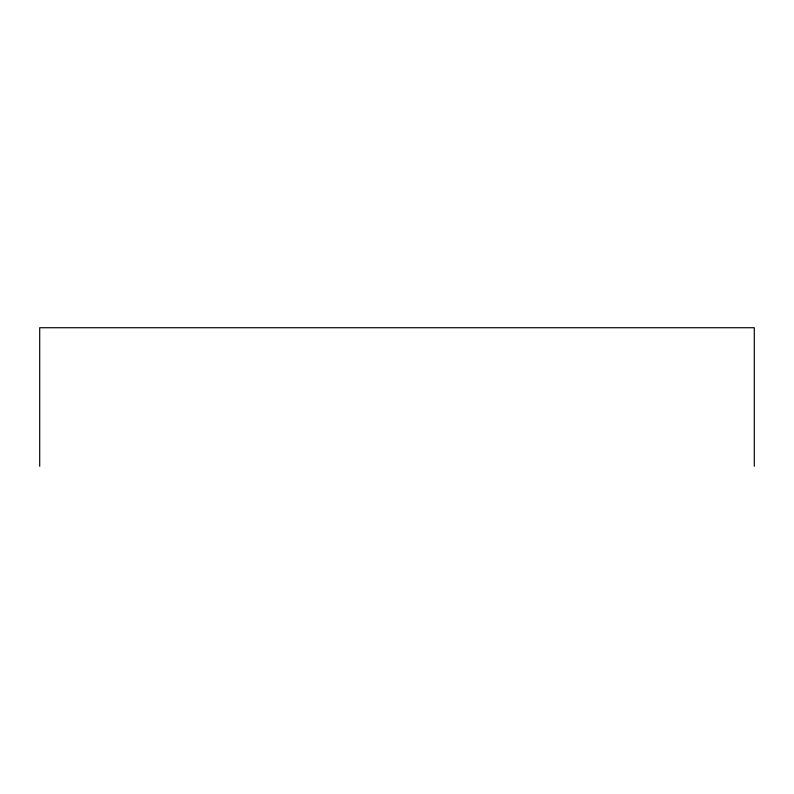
<?xml version="1.0" encoding="UTF-8"?>
<svg xmlns="http://www.w3.org/2000/svg" width="794" height="794" viewBox="0 0 794 794"><rect width="100%" height="100%" fill="white"/><g stroke="black" fill="none" stroke-linecap="round" stroke-linejoin="round"><path stroke-width="1.19" d="M754.3 466.277L754.3 327.724L39.7 327.724L39.7 466.277"/></g></svg>
